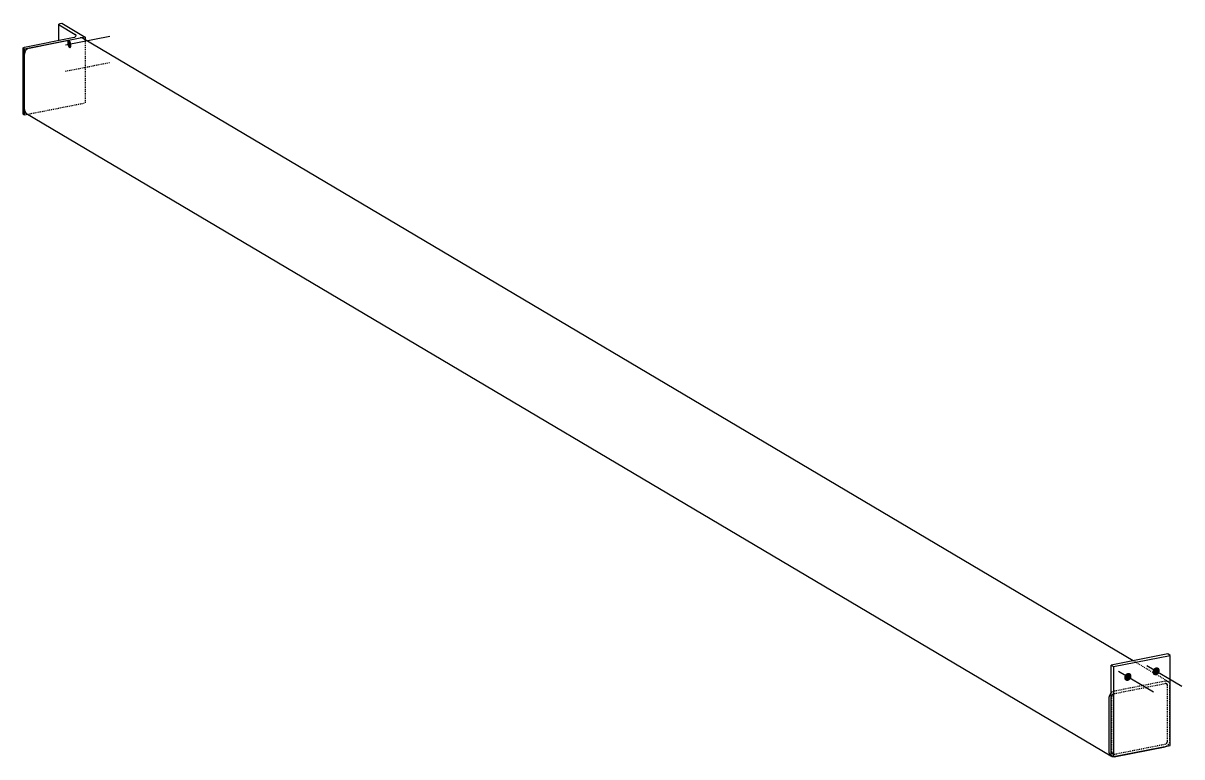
# Model space of a CAD drawing. Header units: millimetres. Extents: x 5 to 30731, y 5 to 1589.
# Drawn here: x 28251 to 30731, y 19 to 1589 of the extents above; entities that cross this region are included whole.
import ezdxf

# ---------------------------------------------------------------- set-up
doc = ezdxf.new("R2010")
doc.units = ezdxf.units.MM
doc.linetypes.add('DXK_LINE_DOT2', pattern=[3.9198, 1.9599, -1.9599])
doc.layers.add('STÅL', color=7, linetype='Continuous')

msp = doc.modelspace()

# ---------------------------------------------------------------- hatches: boundary and pattern name
at = {"layer": 'STÅL', "linetype": 'Continuous'}
for points in [[(28354, 1545.3), (28354.3, 1543.5), (28354.3, 1541.7), (28354.2, 1540), (28353.9, 1538.5), (28353.4, 1537.3), (28352.8, 1536.4), (28352, 1535.8), (28351.1, 1535.6), (28350.2, 1535.9), (28349.3, 1536.4), (28348.4, 1537.4), (28347.5, 1538.7), (28346.8, 1540.2), (28346.2, 1541.9), (28345.7, 1543.7), (28345.4, 1545.5), (28345.3, 1547.3), (28345.5, 1549), (28345.8, 1550.5), (28346.3, 1551.7), (28346.9, 1552.6), (28347.7, 1553.2), (28348.5, 1553.4), (28349.5, 1553.2), (28350.4, 1552.6), (28351.3, 1551.6), (28352.2, 1550.4), (28352.9, 1548.8), (28353.5, 1547.1)], [(30609.4, 193.9), (30610.5, 195.4), (30611.9, 196.7), (30613.3, 197.7), (30614.9, 198.4), (30616.6, 198.7), (30618.2, 198.7), (30619.7, 198.3), (30621, 197.5), (30622.1, 196.4), (30622.9, 195), (30623.4, 193.4), (30623.5, 191.7), (30623.4, 189.9), (30622.9, 188.1), (30622, 186.4), (30621, 184.9), (30619.6, 183.6), (30618.1, 182.6), (30616.6, 181.9), (30614.9, 181.6), (30613.3, 181.7), (30611.8, 182.1), (30610.5, 182.9), (30609.4, 184), (30608.6, 185.3), (30608.1, 186.9), (30608, 188.6), (30608.1, 190.4), (30608.6, 192.2)], [(30670.1, 205.9), (30671.2, 207.4), (30672.5, 208.7), (30674, 209.7), (30675.6, 210.4), (30677.2, 210.7), (30678.8, 210.7), (30680.3, 210.2), (30681.6, 209.5), (30682.7, 208.4), (30683.5, 207), (30684, 205.4), (30684.2, 203.7), (30684, 201.9), (30683.5, 200.1), (30682.7, 198.4), (30681.6, 196.9), (30680.3, 195.6), (30678.8, 194.6), (30677.2, 193.9), (30675.5, 193.6), (30674, 193.6), (30672.5, 194.1), (30671.1, 194.8), (30670.1, 195.9), (30669.2, 197.3), (30668.7, 198.9), (30668.6, 200.6), (30668.7, 202.4), (30669.3, 204.2)]]:
    msp.add_hatch(color=96, dxfattribs=at).paths.add_polyline_path(points)

# ---------------------------------------------------------------- linework, layer by layer
at = {"layer": 'STÅL', "color": 2, "linetype": 'Continuous'}
for p, q in [((28327.4, 1587.3), (28328.6, 1588)), ((28328.6, 1588), (28330.5, 1588.6)), ((28330.5, 1588.6), (28333.5, 1589.2)), ((28333.5, 1589.2), (28383.5, 1559.6)), ((28327.3, 1586.4), (28327.4, 1587.3)), ((28328.1, 1585.6), (28327.3, 1586.4)), ((28327.3, 1552.4), (28327.3, 1586.4)), ((28328.1, 1585.6), (28362.3, 1565.3)), ((28364.2, 1563.4), (28362.3, 1565.3)), ((28363.8, 1561.4), (28364.2, 1563.4)), ((28252.3, 1537.4), (28254.2, 1538)), ((28383.5, 1559.6), (28253.6, 1533.9)), ((28254.2, 1538), (28356.9, 1558.3)), ((28264, 1536), (28373.1, 1557.5)), ((28356.9, 1558.3), (28361.3, 1559.6)), ((28361.3, 1559.6), (28363.8, 1561.4)), ((28377.1, 1557.5), (28373.1, 1557.5)), ((28380.5, 1555.7), (28377.1, 1557.5)), ((30627.4, 224.6), (28380.5, 1555.7)), ((28383.5, 1559.6), (28383.5, 1553.9)), ((28251, 1535.8), (28251.2, 1536.7)), ((28251.9, 1535), (28251, 1535.8)), ((28251, 1394.8), (28251, 1535.8)), ((28251.2, 1536.7), (28252.3, 1537.4)), ((28253.6, 1533.9), (28251.9, 1535)), ((28253.6, 1393), (28253.6, 1533.9)), ((28254.4, 1527.1), (28253.6, 1522.7)), ((28253.6, 1404.3), (28253.6, 1522.7)), ((28256.7, 1531.2), (28254.4, 1527.1)), ((28260, 1534.4), (28256.7, 1531.2)), ((28264, 1536), (28260, 1534.4)), ((28251.9, 1394), (28251, 1394.8)), ((28251.9, 1394), (28253.6, 1393)), ((28253.6, 1404.3), (28254.4, 1400.1)), ((28253.6, 1393), (28260.8, 1394.4)), ((28254.4, 1400.1), (28256.7, 1396.9)), ((28256.7, 1396.9), (30579.2, 21.1)), ((30701.7, 239.3), (30580.4, 215.3)), ((30585.4, 212.4), (30706.7, 236.3)), ((30706.7, 236.3), (30701.7, 239.3)), ((30706.7, 43.7), (30706.7, 236.3)), ((30580.4, 215.3), (30585.4, 212.4)), ((30580.4, 22.7), (30580.4, 215.3)), ((30585.4, 212.4), (30585.4, 19.7)), ((30576.1, 146.8), (30576.9, 151.3)), ((30576.9, 151.3), (30579.2, 155.4)), ((30580.4, 156.6), (30579.2, 155.4)), ((30576.1, 28.4), (30576.1, 146.8)), ((30576.9, 24.3), (30576.1, 28.4)), ((30585.4, 19.7), (30706.7, 43.7)), ((30586.5, 19.2), (30695.6, 40.7)), ((30699.1, 42.2), (30695.6, 40.7)), ((30579.2, 21.1), (30576.9, 24.3)), ((30582.5, 19.3), (30579.2, 21.1)), ((30580.4, 22.7), (30585.4, 19.7)), ((30586.5, 19.2), (30582.5, 19.3))]:
    msp.add_line(p, q, dxfattribs=at)
at = {"layer": 'STÅL', "color": 96, "linetype": 'Continuous'}
for p, q in [((28341.8, 1542.9), (28436.5, 1561.6)), ((30670.7, 157.6), (30595.7, 202)), ((30731.4, 169.6), (30656.4, 214))]:
    msp.add_line(p, q, dxfattribs=at)
at = {"layer": 'STÅL', "color": 7, "linetype": 'DXK_LINE_DOT2'}
for p, q in [((28383.5, 1553.9), (28383.5, 1418.6)), ((28260.8, 1394.4), (28383.5, 1418.6)), ((30703, 179.8), (30627.4, 224.6)), ((30586.5, 160.2), (30695.6, 181.7)), ((30586.5, 154.5), (30695.6, 176.1)), ((30695.6, 181.7), (30699.6, 181.6)), ((30697.6, 176), (30695.6, 176.1)), ((30699.3, 175.1), (30697.6, 176)), ((30700.4, 173.5), (30699.3, 175.1)), ((30699.6, 181.6), (30703, 179.8)), ((30703, 179.8), (30705.2, 176.6)), ((30705.2, 176.6), (30706, 172.5)), ((30582.5, 158.5), (30580.4, 156.6)), ((30581.7, 150.1), (30581.3, 147.9)), ((30582.8, 152.1), (30581.7, 150.1)), ((30586.5, 160.2), (30582.5, 158.5)), ((30584.5, 153.7), (30582.8, 152.1)), ((30586.5, 154.5), (30584.5, 153.7)), ((30700.8, 171.5), (30700.4, 173.5)), ((30700.8, 53), (30700.8, 171.5)), ((30706, 54.1), (30706, 172.5)), ((30581.3, 29.5), (30581.3, 147.9)), ((30699.3, 48.8), (30700.4, 50.8)), ((30700.4, 50.8), (30700.8, 53)), ((30706, 54.1), (30705.2, 49.6)), ((30581.3, 29.5), (30581.7, 27.4)), ((30581.7, 27.4), (30582.8, 25.8)), ((30582.8, 25.8), (30584.5, 24.9)), ((30584.5, 24.9), (30585.4, 24.9)), ((30585.4, 24.9), (30586.5, 24.8)), ((30586.5, 24.8), (30695.6, 46.4)), ((30695.6, 46.4), (30697.6, 47.2)), ((30697.6, 47.2), (30699.3, 48.8)), ((30699.6, 42.4), (30699.1, 42.2)), ((30703, 45.5), (30699.6, 42.4)), ((30705.2, 49.6), (30703, 45.5))]:
    msp.add_line(p, q, dxfattribs=at)
at = {"layer": 'STÅL', "color": 96, "linetype": 'DXK_LINE_DOT2'}
msp.add_line((28341.8, 1486.5), (28436.5, 1505.2), dxfattribs=at)

doc.saveas('drawing.dxf')
